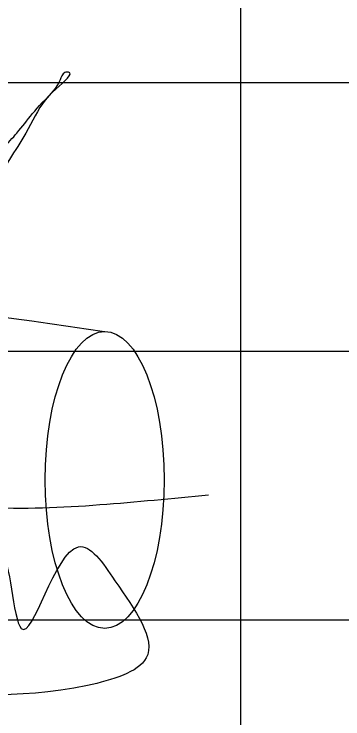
# Model space of a CAD drawing. Header units: millimetres. Extents: x 1177285 to 1225570, y -905119 to -683091.
# Drawn here: x 1210949 to 1211591, y -775400 to -774023 of the extents above; entities that cross this region are included whole.
import ezdxf

# ---------------------------------------------------------------- set-up
doc = ezdxf.new("R2010")
doc.units = ezdxf.units.MM

# ---------------------------------------------------------------- blocks, each defined once
blk = doc.blocks.new('nicat')
at = {"lineweight": 30}
blk.add_ellipse((2004636.2, -87432), major_axis=(0, -288.8), ratio=0.400398, dxfattribs=at)
for points, knots in [([(2003498.2, -87720.8), (2003515.2, -87684.9), (2003546.5, -87619.2), (2003567, -87520.8), (2003582.9, -87431.1), (2003601.8, -87349.4), (2003637.7, -87270.7), (2003618.9, -87196.7), (2003686.9, -87045.6), (2003713.1, -87282.7), (2003699.6, -87383.8), (2003706.3, -87471.1), (2003710.4, -87549.4), (2003714.8, -87632.8), (2003694.6, -87696.3), (2003739, -87778), (2003750.4, -87682.6), (2003772.2, -87644.5), (2003764.9, -87613.1), (2003772.3, -87584.7), (2003782.9, -87543.4), (2003786.6, -87497.4), (2003804.4, -87444.6), (2003814.1, -87386.7), (2003835.8, -87335.9), (2003867.4, -87029.5), (2004257.3, -87087.2), (2004635.9, -87143.2)], [0, 0, 0, 0, 118.572145, 217.60709, 299.952339, 391.514321, 471.948676, 545.024599, 629.613301, 811.801644, 904.325852, 993.001738, 1062.441824, 1143.33025, 1237.097965, 1270.448588, 1351.249615, 1386.139448, 1414.890735, 1440.977572, 1473.599818, 1542.908946, 1578.106773, 1640.256678, 1718.290386, 1742.449767, 2551.936964, 2551.936964, 2551.936964, 2551.936964]), ([(2004656.1, -87628.1), (2004696.2, -87685.2), (2004767.5, -87786.8), (2004498.5, -87866.9), (2004287.7, -87838), (2004034, -87839.1), (2003841.8, -87792), (2003670.8, -87798.3), (2003486.8, -87741.6), (2003474, -87606.2), (2003464.2, -87445.9), (2003713.2, -87463.7), (2003912.3, -87462.6), (2004167.4, -87452.9), (2004395.3, -87493.3), (2004623.6, -87482.4), (2004767.8, -87467.9), (2004838.1, -87460.8)], [0, 0, 0, 0, 162.080033, 287.972197, 661.751314, 873.188802, 1033.13827, 1247.533308, 1408.537463, 1522.055822, 1636.638006, 1814.152963, 2085.911557, 2311.559425, 2557.81393, 2781.088136, 2993.066923, 2993.066923, 2993.066923, 2993.066923]), ([(2003745.7, -87720.8), (2003774.5, -87646.2), (2003834, -87492.3), (2003733.2, -87894.6), (2003999, -87436.5), (2003874.1, -87887.4), (2003971.2, -87462.1), (2003834.9, -87940.9), (2004180.3, -87388.5), (2004009.4, -87850.3), (2004062.9, -87439.4), (2003969.1, -87784.9), (2004139, -87722.1), (2004066.3, -87717.7), (2004223.3, -87445.7), (2004149.9, -87869.8), (2004302.1, -87440.3), (2004257.6, -87857.7), (2004377.1, -87432.9), (2004362.2, -87858.6), (2004447, -87450.4), (2004464.7, -87870.7), (2004560.3, -87486.5), (2004632.2, -87592.7), (2004656.1, -87628.1)], [0, 0, 0, 0, 144.044901, 297.448552, 501.752284, 654.64081, 807.529336, 960.417861, 1213.038861, 1365.968398, 1507.143775, 1666.307463, 1724.088073, 1725.77548, 1876.186937, 2019.453694, 2185.043162, 2322.782625, 2482.117405, 2627.281347, 2777.622869, 2921.536218, 3115.042819, 3211.872944, 3211.872944, 3211.872944, 3211.872944])]:
    blk.add_open_spline(points, degree=3, knots=knots, dxfattribs=at)
blk = doc.blocks.new('ntnntyht')
at = {"lineweight": 25, "ltscale": 15}
for p, q in [((1989459.2, -50104.7), (1989459.2, -44360.9)), ((1983723.2, -48013.7), (1990506.7, -48013.7)), ((1983723.2, -48536.2), (1990506.7, -48536.2)), ((1983723.2, -49058.6), (1990506.7, -49058.6))]:
    blk.add_line(p, q, dxfattribs=at)
at = {"lineweight": 30}
blk.add_open_spline([(1988955.2, -47992.2), (1988942.6, -48012.4), (1988907.4, -48066.8), (1988842.1, -48161.6), (1988774.3, -48267.1), (1988728.8, -48369.7), (1988724.1, -48426.5), (1988734, -48459.2), (1988774.3, -48427.4), (1988799.9, -48378.1), (1988877.9, -48280.1), (1988946.3, -48192.5), (1989037.5, -48101.6), (1989061.7, -48058.4), (1989138.9, -47992.3), (1989113.2, -47993.8), (1989104.6, -48022.4), (1989071.1, -48050.9), (1989045.8, -48109.4), (1989007.6, -48164.8), (1988979.3, -48213.4), (1988952.1, -48252.8), (1988932.9, -48280.4), (1988945.2, -48307.3), (1988967.8, -48293), (1988984.3, -48273), (1988991.9, -48244.6), (1988997.7, -48221.3), (1988981, -48204.3), (1988954.7, -48248.2), (1988936.1, -48278.9), (1988900.5, -48319.4), (1988877.3, -48359.8), (1988860.9, -48392.2), (1988844.2, -48418.1), (1988829.9, -48415.4), (1988822.3, -48414)], degree=3, knots=[391.960496, 391.960496, 391.960496, 391.960496, 405.12093, 427.790434, 455.453981, 475.425463, 486.88621, 488.412717, 491.785075, 506.113692, 526.898656, 555.715596, 571.334901, 592.459398, 599.975045, 601.433566, 604.413506, 613.414424, 627.176192, 638.332757, 650.936621, 657.949607, 665.478136, 667.85127, 671.008322, 676.780785, 683.118746, 687.289674, 688.649145, 694.708161, 705.68322, 713.680967, 723.25909, 731.301273, 734.701642, 738.583163, 738.583163, 738.583163, 738.583163], dxfattribs=at)
blk.add_blockref('nicat', (-15441.5, 38645.5))

msp = doc.modelspace()

# ---------------------------------------------------------------- block references
at = {"color": 3, "xscale": 1.004925508461463, "yscale": 1.004925508461463, "zscale": 1.004925508461463}
msp.add_blockref('ntnntyht', (-787866.274, -725906.376), dxfattribs=at)

doc.saveas('drawing.dxf')
